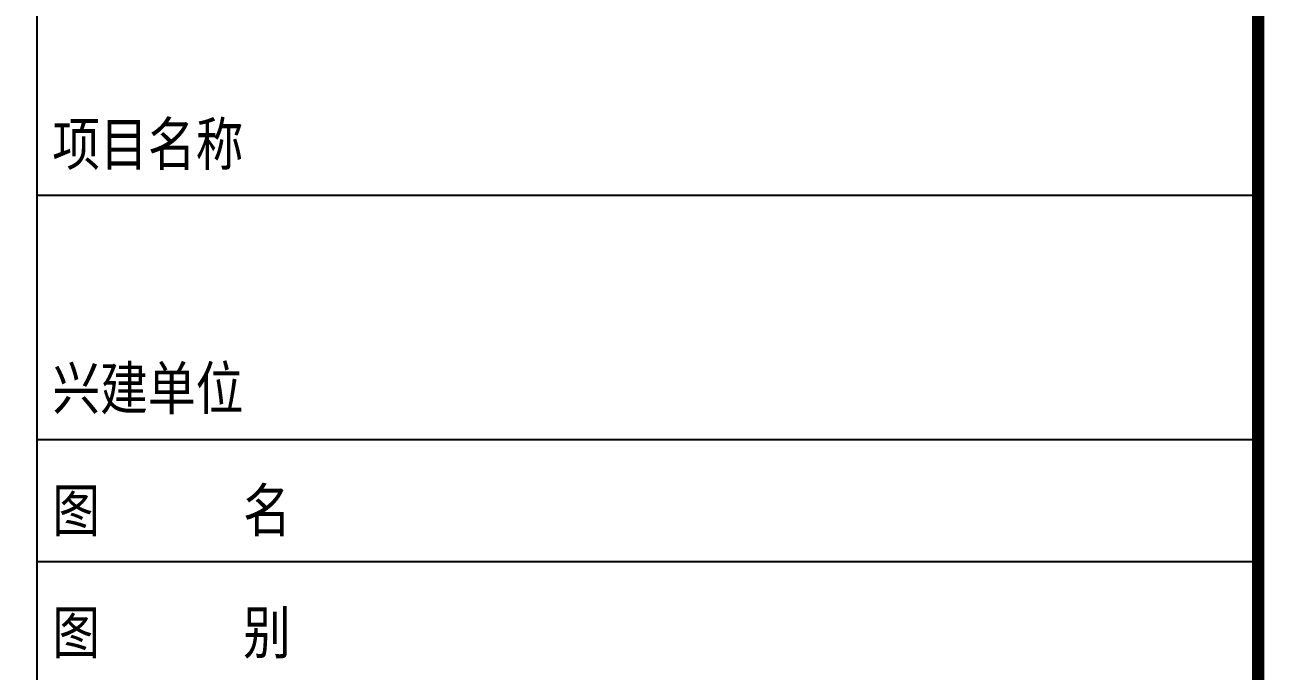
# Model space of a CAD drawing. Extents: x -446699 to 757189, y -606167 to -103070.
# Drawn here: x -170262 to -167724, y -410548 to -409224 of the extents above; entities that cross this region are included whole.
import ezdxf

# ---------------------------------------------------------------- set-up
doc = ezdxf.new("R2010")
doc.units = 0
doc.header["$LTSCALE"] = 1000
doc.header["$MEASUREMENT"] = 0
doc.layers.add('14', color=14, linetype='Continuous')
doc.layers.add('PUB_TITLE', color=4, linetype='Continuous')
doc.styles.add('宋体', font='')
doc.styles.get('宋体').set_extended_font_data('宋体')

# ---------------------------------------------------------------- blocks, each defined once
blk = doc.blocks.new('YHYHHRR')
at = {"layer": '14', "color": 14}
for p, q in [((256875, 490950), (256881, 460850)), ((256881, 479250), (266881, 479250)), ((256881, 477250), (266881, 477250)), ((256881, 476250), (266881, 476250))]:
    blk.add_line(p, q, dxfattribs=at)
at = {"layer": '14', "color": 14, "style": '宋体', "width": 0.82}
for s, p in [('项目名称', (257004, 479495)), ('兴建单位', (257004, 477495)), ('图      名', (257004, 476495)), ('图      别', (257004, 475495))]:
    blk.add_text(s, height=350, dxfattribs=at).set_placement(p)

msp = doc.modelspace()

# ---------------------------------------------------------------- linework, layer by layer
at = {"layer": 'PUB_TITLE', "const_width": 25}
msp.add_lwpolyline([(-189136.8, -414173.6), (-167736.8, -414173.6), (-167736.8, -404173.6), (-189136.8, -404173.6)], close=True, dxfattribs=at)

# ---------------------------------------------------------------- block references
at = {"xscale": 0.249999975, "yscale": 0.249999975, "zscale": 0.249999975}
msp.add_blockref('YHYHHRR', (-234457, -529386), dxfattribs=at)

doc.saveas('drawing.dxf')
